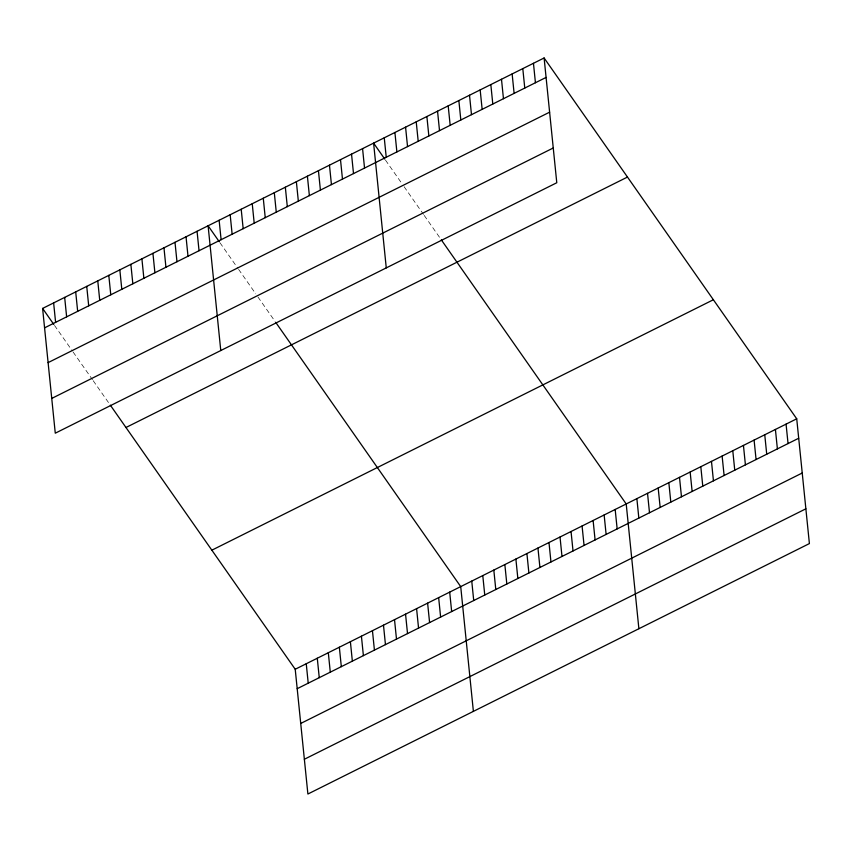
<?xml version="1.0" encoding="UTF-8"?>
<svg xmlns="http://www.w3.org/2000/svg" width="852" height="852" viewBox="0 0 852 852"><rect width="100%" height="100%" fill="white"/><g stroke="black" fill="none" stroke-linecap="round" stroke-linejoin="round"><path stroke-width="0.64" stroke-dasharray="4.26 3.19" d="M385.509 160.144L401.878 183.531M404.114 186.716L423.465 214.363M424.211 215.428L440.59 238.816M220.008 242.788L237.868 268.305M238.613 269.37L255.738 293.823M257.964 297.007L275.089 321.46M54.507 325.432L72.377 350.949M73.112 352.014L92.474 379.662M93.209 380.716L109.588 404.114"/><path stroke-width="1.28" d="M544.108 57.979L556.782 182.743L55.273 433.189L42.6 308.424L544.108 57.979L796.726 418.811L809.4 543.576L307.892 794.021L295.218 669.257L110.334 405.169M44.57 327.86L546.089 77.415M48.106 362.622L549.615 112.176M51.738 398.427L553.257 147.982M125.968 427.502L627.477 177.056M211.85 550.19L713.369 299.744M295.218 669.257L796.726 418.811M297.188 688.693L798.697 438.248M300.724 723.454L802.233 473.009M304.356 759.26L805.864 508.814M384.763 159.079L373.602 143.125L386.265 267.89M441.325 239.881L626.209 503.969L638.883 628.723M219.262 241.723L208.101 225.78L220.774 350.534M275.835 322.525L460.719 586.613L473.392 711.377M42.6 308.424L53.761 324.367M786.066 424.136L788.047 443.572M775.416 429.461L777.386 448.897M764.755 434.786L766.725 454.222M754.095 440.101L756.075 459.537M743.445 445.426L745.415 464.862M732.784 450.751L734.754 470.187M722.123 456.065L724.104 475.501M711.473 461.39L713.443 480.826M700.813 466.715L702.783 486.151M690.152 472.04L692.133 491.476M679.502 477.354L681.472 496.791M668.841 482.679L670.812 502.116M658.181 488.004L660.162 507.441M647.531 493.319L649.501 512.755M636.87 498.644L638.84 518.08M615.176 509.475L617.157 528.911M604.143 514.991L606.123 534.428M593.109 520.497L595.09 539.934M582.076 526.003L584.057 545.44M533.458 63.304L535.429 82.74M571.042 531.52L573.023 550.956M522.798 68.618L524.768 88.065M560.02 537.026L561.99 556.462M512.137 73.943L514.118 93.379M548.986 542.532L550.956 561.969M501.487 79.268L503.457 98.704M490.827 84.593L492.797 104.029M537.953 548.049L539.923 567.485M480.166 89.907L482.147 109.344M526.919 553.555L528.89 572.991M469.516 95.232L471.486 114.669M515.886 559.061L517.856 578.497M458.855 100.557L460.825 119.994M504.853 564.578L506.823 584.014M448.195 105.872L450.175 125.319M493.819 570.084L495.789 589.52M437.545 111.197L439.515 130.633M482.786 575.59L484.756 595.026M426.884 116.522L428.854 135.958M471.752 581.107L473.723 600.543M416.223 121.847L418.204 141.283M405.573 127.161L407.544 146.597M449.686 592.119L451.656 611.555M394.913 132.486L396.883 151.922M438.652 597.635L440.622 617.072M384.252 137.811L386.233 157.247M427.619 603.141L429.589 622.578M416.585 608.647L418.556 628.094M362.569 148.642L364.539 168.078M405.552 614.164L407.522 633.6M351.535 154.148L353.505 173.584M394.519 619.67L396.489 639.106M340.502 159.665L342.472 179.101M383.485 625.187L385.455 644.623M329.468 165.171L331.439 184.607M372.452 630.693L374.422 650.129M318.435 170.677L320.405 190.113M361.418 636.199L363.389 655.635M307.402 176.194L309.372 195.63M350.385 641.716L352.355 661.152M296.368 181.7L298.338 201.136M339.352 647.222L341.322 666.658M285.335 187.206L287.305 206.642M328.318 652.728L330.288 672.164M274.301 192.722L276.272 212.159M317.285 658.245L319.255 677.681M263.268 198.228L265.238 217.665M306.251 663.751L308.222 683.187M252.235 203.734L254.205 223.171M241.201 209.251L243.171 228.687M230.168 214.757L232.138 234.194M219.134 220.263L221.105 239.7M197.068 231.286L199.038 250.722M186.034 236.792L188.004 256.228M175.001 242.309L176.971 261.745M163.967 247.815L165.938 267.251M152.934 253.332L154.904 272.768M141.901 258.838L143.871 278.274M130.867 264.344L132.837 283.78M119.834 269.86L121.804 289.297M108.8 275.366L110.771 294.803M97.767 280.872L99.737 300.309M86.734 286.389L88.704 305.825M75.7 291.895L77.67 311.331M64.667 297.401L66.637 316.837M53.633 302.918L55.604 322.354"/></g></svg>
